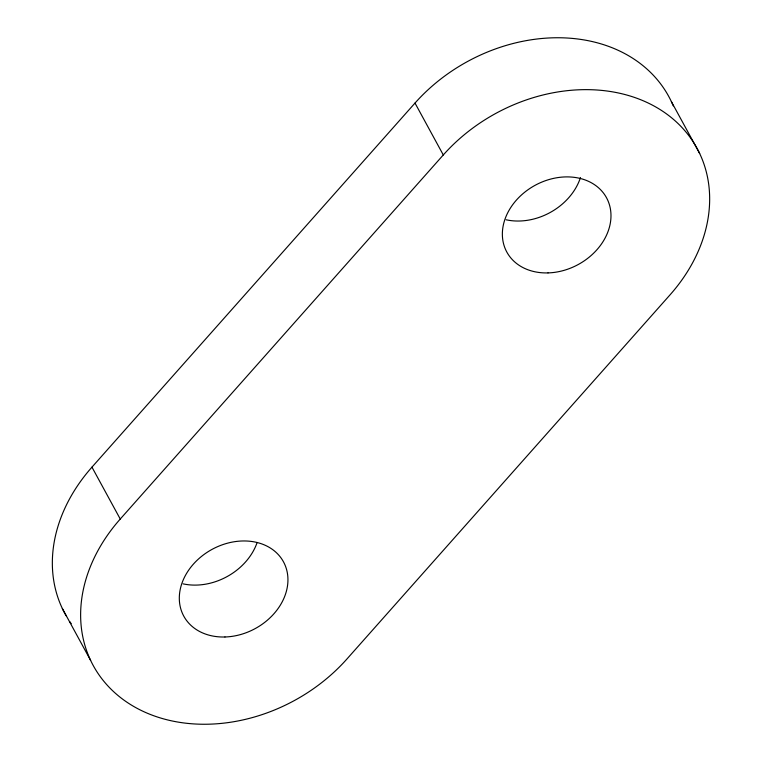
<?xml version="1.0" encoding="UTF-8"?>
<svg xmlns="http://www.w3.org/2000/svg" width="762" height="762" viewBox="0 0 762 762"><rect width="100%" height="100%" fill="white"/><g stroke="black" fill="none" stroke-linecap="round" stroke-linejoin="round"><path stroke-width="1.14" d="M66.142 615.763A159.896 127.025 -28.6 0 1 91.964 467.144L415.004 103.07A159.896 127.025 -28.6 0 1 673.284 105.899M120.253 519.036L443.293 154.962A159.896 127.025 -28.6 0 1 659.397 109.128A159.896 127.025 -28.6 0 1 670.036 294.856L346.996 658.93A159.896 127.025 -28.6 0 1 130.893 704.764A159.896 127.025 -28.6 0 1 120.253 519.036L91.964 467.144M671.379 101.613L699.668 153.505M415.004 103.07L443.293 154.962M62.332 608.495L90.621 660.387M257.061 542.696A56.769 45.101 -28.6 0 1 183.08 583.854M71.218 623.687A159.896 127.025 -28.6 0 1 69.875 621.754M580.463 177.556A56.769 45.101 -28.6 0 1 506.12 219.78M224.961 636.984A56.769 45.101 -28.6 0 0 284.397 563.632A56.769 45.101 -28.6 0 0 191.519 566.337A56.769 45.101 -28.6 0 0 224.961 636.984M548.002 272.91A56.769 45.101 -28.6 0 0 607.438 199.558A56.769 45.101 -28.6 0 0 514.569 202.263A56.769 45.101 -28.6 0 0 548.002 272.91"/></g></svg>
